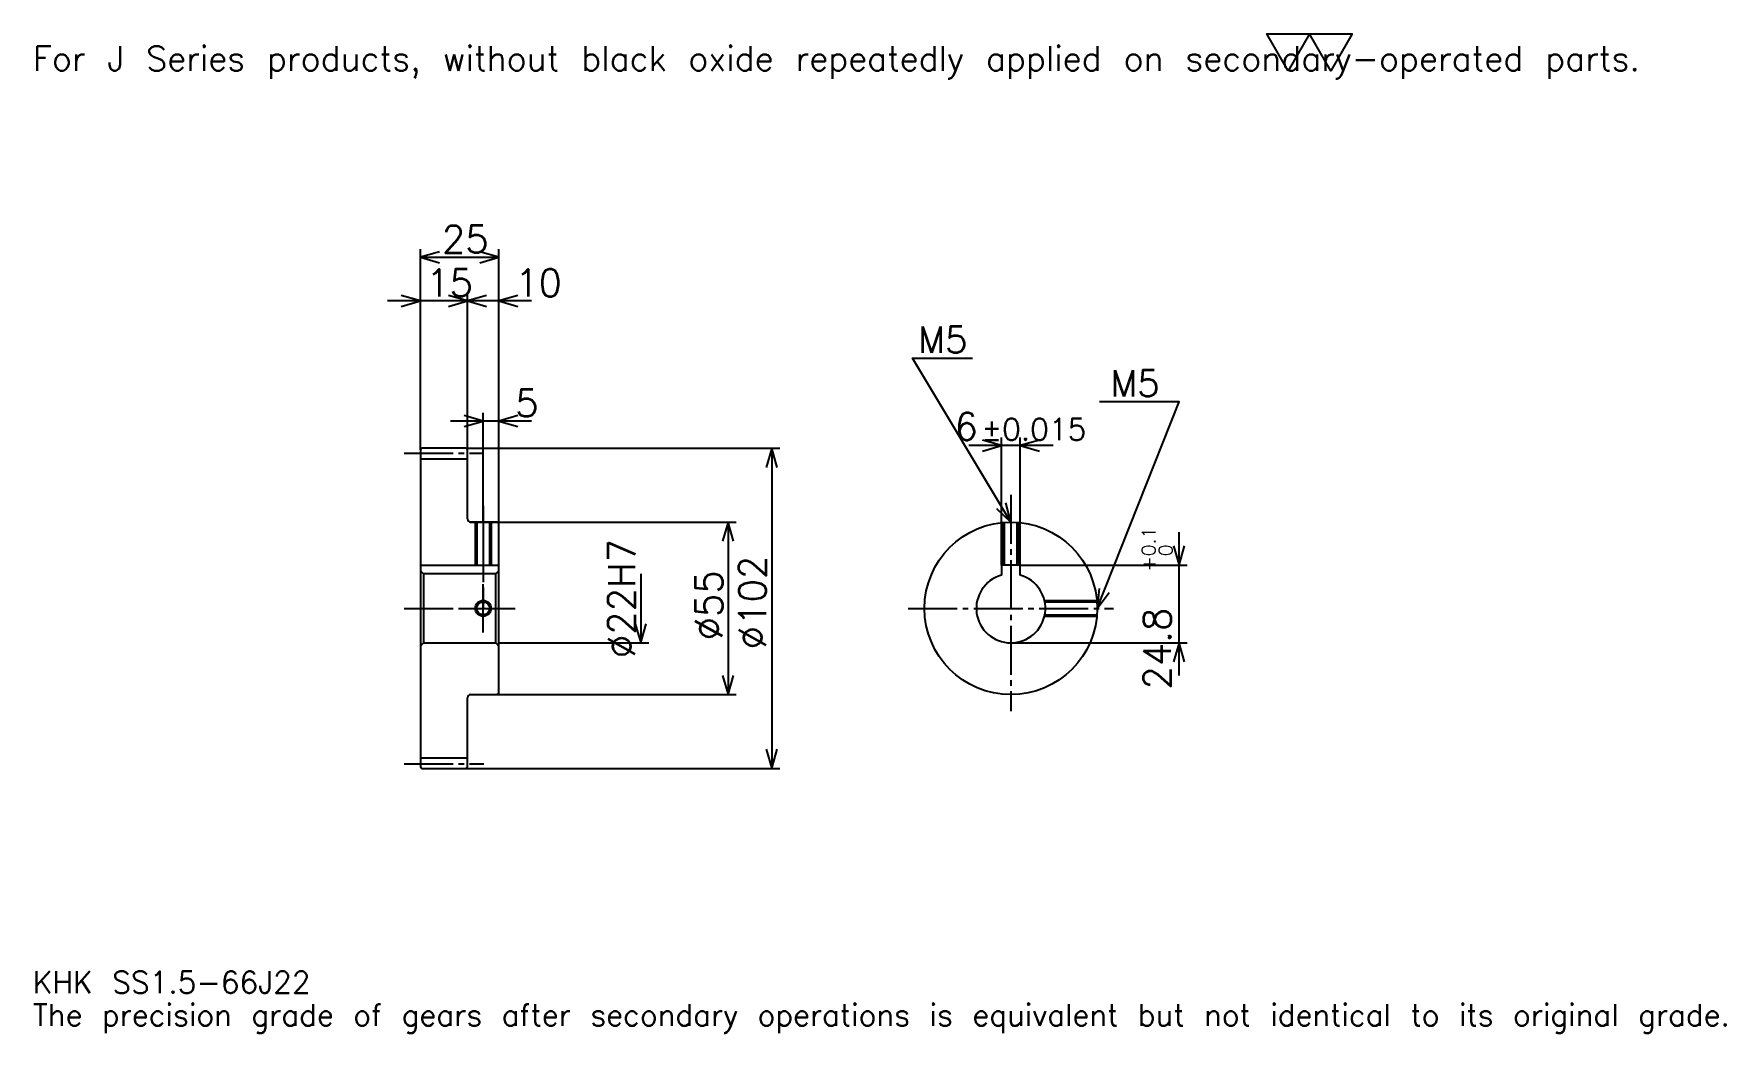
# Model space of a CAD drawing. Extents: x 18 to 557, y 6 to 325.
import ezdxf

# ---------------------------------------------------------------- set-up
doc = ezdxf.new("R2010")
doc.units = 0
doc.linetypes.add('DASHDOT', pattern=[20.869564, 15.652174, -1.73913, 1.73913, -1.73913])
doc.layers.get('0').update_dxf_attribs({"linetype": 'CONTINUOUS'})
doc.layers.add('DASHDOT', color=6, linetype='DASHDOT')
doc.styles.add('KANJI', font='TXT', dxfattribs={"bigfont": 'BIGFONT'})

msp = doc.modelspace()

# ---------------------------------------------------------------- linework, layer by layer
at = {"color": 5}
for p, q in [((140.869568, 192.739136), (140.869568, 256.217407)), ((140.869568, 253.608704), (165.869568, 253.608704)), ((165.869568, 192.739136), (165.869568, 256.217407)), ((166.304352, 239.695648), (130.434784, 239.695648)), ((176.304352, 239.695648), (145.434784, 239.695648)), ((155.869568, 192.739136), (155.869568, 242.304352)), ((176.304352, 201.434784), (150.434784, 201.434784)), ((160.869568, 192.739136), (160.869568, 204.043488)), ((326.021729, 155.539139), (326.021729, 196.195663)), ((332.021729, 155.539139), (332.021729, 196.195663)), ((140.869568, 192.239136), (140.869568, 192.739136)), ((155.369568, 192.739136), (165.869568, 192.739136)), ((155.869568, 192.239136), (155.869568, 192.739136)), ((160.869568, 169.239136), (160.869568, 192.739136)), ((160.869568, 169.239136), (160.869568, 192.739136)), ((165.869568, 192.739136), (255.434784, 192.739136)), ((165.869568, 168.739136), (165.869568, 192.739136)), ((252.82608, 192.739136), (252.82608, 90.739136)), ((342.456543, 193.58696), (315.586975, 193.58696)), ((156.869568, 169.239136), (165.869568, 169.239136)), ((165.869568, 169.239136), (241.521744, 169.239136)), ((238.913055, 169.239136), (238.913055, 114.239136)), ((382.608704, 120.304352), (382.608704, 165.973923)), ((211.08696, 152.739136), (211.08696, 130.739136)), ((332.021729, 155.539139), (385.217407, 155.539139)), ((165.869568, 130.739136), (213.695648, 130.739136)), ((329.021729, 130.739136), (385.217407, 130.739136)), ((156.869568, 114.239136), (165.869568, 114.239136)), ((165.869568, 114.239136), (241.521744, 114.239136)), ((155.369568, 90.739136), (165.869568, 90.739136)), ((165.869568, 90.739136), (255.434784, 90.739136))]:
    msp.add_line(p, q, dxfattribs=at)
at = {"color": 4}
for p, q in [((140.869568, 189.364136), (155.869568, 189.364136)), ((140.869568, 155.539139), (165.869568, 155.539139)), ((141.869568, 152.739136), (141.869568, 130.739136)), ((164.869568, 152.739136), (165.869568, 153.739136)), ((164.869568, 130.739136), (165.869568, 129.739136)), ((140.869568, 94.114136), (155.869568, 94.114136))]:
    msp.add_line(p, q, dxfattribs=at)
at = {"color": 7}
msp.add_lwpolyline([(417.391296, 313.043488), (410.608673, 324.800018), (437.739136, 324.800018), (430.956512, 313.043488), (424.17392, 324.800018), (417.391296, 313.043488)], dxfattribs=at)
at = {"color": 5}
for points in [[(146.956528, 255.347839), (140.869568, 253.608704), (146.956528, 251.869568)], [(159.782608, 251.869568), (165.869568, 253.608704), (159.782608, 255.347839)], [(134.782608, 237.956528), (140.869568, 239.695648), (134.782608, 241.434784)], [(149.782608, 237.956528), (155.869568, 239.695648), (149.782608, 241.434784)], [(161.956528, 241.434784), (155.869568, 239.695648), (161.956528, 237.956528)], [(171.956528, 241.434784), (165.869568, 239.695648), (171.956528, 237.956528)], [(329.021729, 169.239136), (297.717407, 221.413055), (316.847839, 221.413055)], [(356.521729, 141.739136), (382.608704, 207.5), (357.217407, 207.5)], [(154.782608, 199.695648), (160.869568, 201.434784), (154.782608, 203.17392)], [(171.956528, 203.17392), (165.869568, 201.434784), (171.956528, 199.695648)], [(319.934784, 191.847839), (326.021729, 193.58696), (319.934784, 195.326096)], [(338.108704, 195.326096), (332.021729, 193.58696), (338.108704, 191.847839)], [(254.565216, 186.652176), (252.82608, 192.739136), (251.08696, 186.652176)], [(324.398743, 173.563889), (329.021729, 169.239136), (327.381317, 175.353424)], [(240.652176, 163.152176), (238.913055, 169.239136), (237.17392, 163.152176)], [(380.869568, 161.626099), (382.608704, 155.539139), (384.347839, 161.626099)], [(357.149658, 148.038452), (356.521729, 141.739136), (360.382812, 146.755875)], [(209.347839, 136.826096), (211.08696, 130.739136), (212.82608, 136.826096)], [(384.347839, 124.652176), (382.608704, 130.739136), (380.869568, 124.652176)], [(237.17392, 120.326096), (238.913055, 114.239136), (240.652176, 120.326096)], [(251.08696, 96.826096), (252.82608, 90.739136), (254.565216, 96.826096)]]:
    msp.add_lwpolyline(points, dxfattribs=at)
at = {"color": 4}
for points in [[(155.869568, 170.239136), (155.869568, 192.239136), (155.369568, 192.739136), (141.369568, 192.739136), (140.869568, 192.239136), (140.869568, 129.739136)], [(156.869568, 114.239136), (165.369568, 114.239136), (165.869568, 114.739136), (165.869568, 168.739136), (165.369568, 169.239136), (156.869568, 169.239136)], [(158.369568, 169.239136), (158.369568, 155.539139)], [(158.804565, 169.239136), (158.804565, 155.539139)], [(162.93457, 169.239136), (162.93457, 155.539139)], [(163.369568, 169.239136), (163.369568, 155.539139)], [(326.521729, 155.539139), (326.521729, 169.125259)], [(326.956726, 155.539139), (326.956726, 169.161499)], [(331.086731, 155.539139), (331.086731, 169.161499)], [(331.521729, 155.539139), (331.521729, 169.125259)], [(140.869568, 129.739136), (141.869568, 130.739136), (164.869568, 130.739136), (164.869568, 152.739136), (141.869568, 152.739136), (140.869568, 153.739136)], [(332.021729, 152.322144), (332.021729, 155.539139), (326.021729, 155.539139), (326.021729, 152.322144)], [(339.733887, 144.239136), (356.407867, 144.239136)], [(339.826172, 143.804138), (356.444092, 143.804138)], [(339.733887, 139.239136), (356.407867, 139.239136)], [(339.826172, 139.674133), (356.444092, 139.674133)], [(140.869568, 129.739136), (140.869568, 91.239136), (141.369568, 90.739136), (155.369568, 90.739136), (155.869568, 91.239136), (155.869568, 113.239136)]]:
    msp.add_lwpolyline(points, dxfattribs=at)
for centre, radius in [((329.021729, 141.739136), 27.5), ((160.869568, 141.739136), 2.065)]:
    msp.add_circle(centre, radius, dxfattribs=at)
at = {"color": 7}
msp.add_circle((160.869568, 141.739136), 2.5, dxfattribs=at)
at = {"color": 4}
for centre, radius, start, end in [((156.869568, 170.239136), 1, 180, 270), ((329.021729, 141.739136), 11, 105.82662089, 74.17337911), ((156.869568, 113.239136), 1, 90, 180)]:
    msp.add_arc(centre, radius, start, end, dxfattribs=at)
at = {"layer": 'DASHDOT', "color": 7}
for p, q in [((135.652176, 191.239136), (161.08696, 191.239136)), ((329.021729, 177.934784), (329.021729, 109.021744)), ((160.869568, 169.239136), (160.869568, 141.739136)), ((135.652176, 141.739136), (171.08696, 141.739136)), ((296.304352, 141.739136), (361.739136, 141.739136)), ((135.652176, 92.239136), (161.08696, 92.239136))]:
    msp.add_line(p, q, dxfattribs=at)
for points in [[(160.869568, 174.456528), (160.869568, 150.321747)], [(160.869568, 134.021744), (160.869568, 149.456528)], [(153.152176, 141.739136), (168.58696, 141.739136)]]:
    msp.add_lwpolyline(points, dxfattribs=at)

# ---------------------------------------------------------------- texts
at = {"color": 7, "style": 'KANJI'}
for s, height, p in [('For J Series products, without black oxide repeatedly applied on secondary-operated parts.', 7.826087, (17.391304, 313.043488)), ('25', 8.695652, (147.717392, 255)), ('15', 8.695652, (142.717392, 241.08696)), ('10', 8.695652, (171.08696, 241.08696)), ('M5', 8.347826, (299.456543, 223.152176)), ('M5', 8.347826, (360.695679, 209.239136)), ('5', 8.695652, (171.08696, 202.826096)), ('6', 8.695652, (311.072205, 195.326096)), ('%%p0.015', 6.956522, (319.67981, 195.326096)), ('KHK SS1.5-66J22', 6.956522, (17.391304, 19.130434)), ('The precision grade of gears after secondary operations is equivalent but not identical to its original grade.', 6.956522, (17.391304, 8.695652))]:
    msp.add_text(s, height=height, dxfattribs=at).set_placement(p)
for s, height, p in [('%%c22H7', 8.695652, (209.347839, 125.869568)), ('0.1', 4.347826, (375.130432, 158.372498)), ('%%c102', 8.695652, (251.08696, 128.695648)), ('+', 4.347826, (375.130432, 153.502945)), ('0', 4.347826, (380.521729, 158.372498)), ('%%c55', 8.695652, (237.17392, 131.521744)), ('24.8', 8.695652, (380, 115.864716))]:
    msp.add_text(s, height=height, rotation=90, dxfattribs=at).set_placement(p)

doc.saveas('drawing.dxf')
